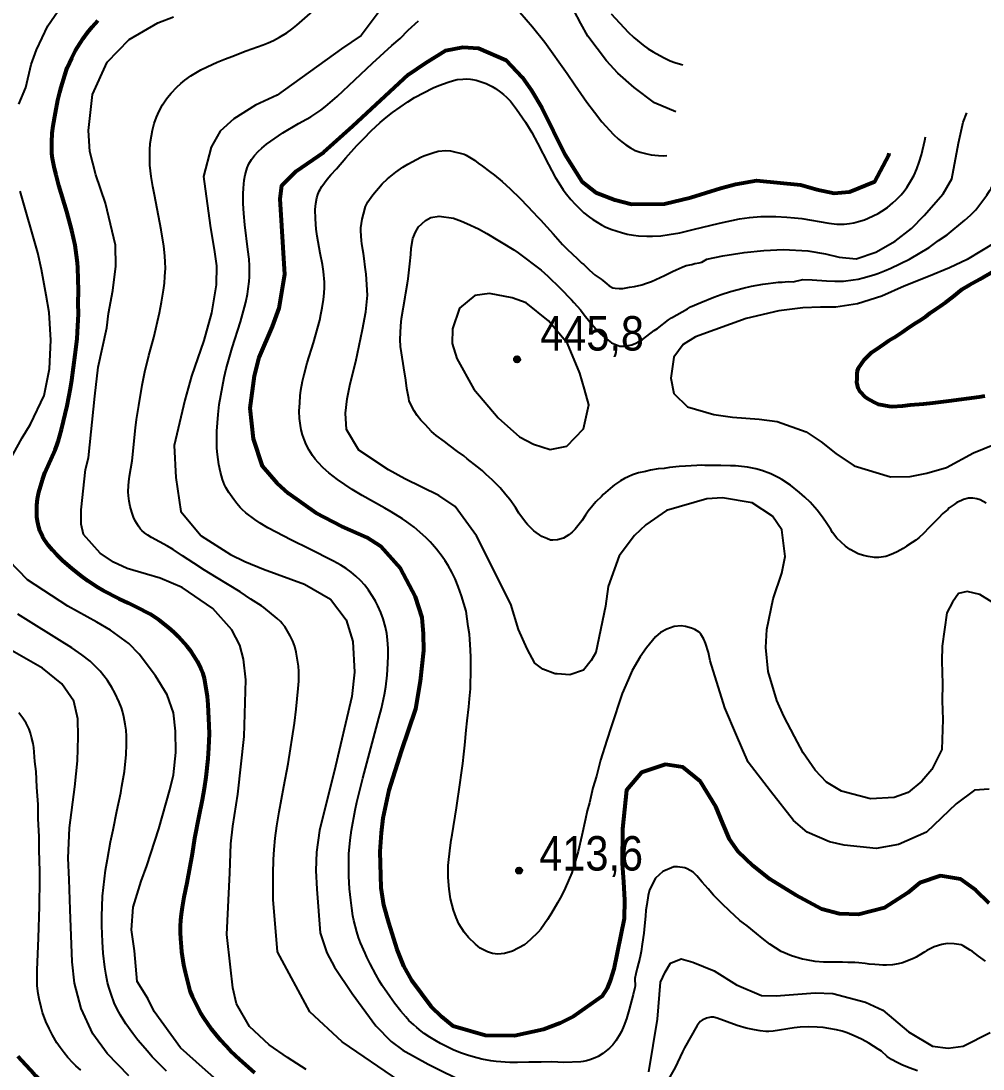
# Model space of a CAD drawing. Header units: metres. Extents: x 552626 to 559174, y 1843804 to 1852371.
# Drawn here: x 557821 to 558296, y 1849819 to 1850336 of the extents above; entities that cross this region are included whole.
import ezdxf

# ---------------------------------------------------------------- set-up
doc = ezdxf.new("R2010")
doc.units = ezdxf.units.M
doc.header["$LTSCALE"] = 6.8
for name, color, linetype, lineweight in [('1', 7, 'Continuous', 25), ('2', 7, 'Continuous', 53), ('5', 7, 'Continuous', 25)]:
    doc.layers.add(name, color=color, linetype=linetype, lineweight=lineweight)

msp = doc.modelspace()

# ---------------------------------------------------------------- hatches: boundary and pattern name
at = {"layer": '5'}
for points in [[(558067.2, 1850169.44, 1), (558064.2, 1850169.44, 1)], [(558068.19, 1849917.14, 1), (558065.19, 1849917.14, 1)]]:
    msp.add_hatch(color=256, dxfattribs=at).paths.add_polyline_path(points)

# ---------------------------------------------------------------- linework, layer by layer
at = {"layer": '1'}
for points in [[(557819.84, 1850295.32), (557823.25, 1850303.68), (557825.94, 1850314.92), (557828.46, 1850322.16), (557834.03, 1850334.11), (557842.42, 1850346.14)], [(557922.8, 1850058.41), (557917.41, 1850061.82), (557911.47, 1850065.39), (557906.16, 1850068.9), (557900.5, 1850072.51), (557895.93, 1850075.58), (557893.19, 1850077.17), (557885.19, 1850081.54), (557883.43, 1850082.6), (557881.76, 1850083.82), (557880.52, 1850084.95), (557879.87, 1850085.68), (557878.77, 1850087.15), (557877.25, 1850089.74), (557876.41, 1850091.53), (557875.49, 1850094.01), (557874.77, 1850096.74), (557874.23, 1850099.51), (557873.91, 1850102.15), (557873.8, 1850104.13), (557873.89, 1850107.12), (557874.07, 1850108.99), (557874.43, 1850111.86), (557875.65, 1850119.4), (557877.29, 1850135.57), (557877.86, 1850139.77), (557878.93, 1850146.66), (557880.65, 1850156.68), (557881.97, 1850163.2), (557883.95, 1850171.3), (557886.38, 1850180.28), (557889.27, 1850192.34), (557890.26, 1850197.6), (557891.23, 1850203.63), (557891.65, 1850207.08), (557891.92, 1850210.34), (557892.11, 1850214.39), (557892.07, 1850217.41), (557891.86, 1850220.58), (557891.34, 1850225.25), (557890.1, 1850233.29), (557886.71, 1850250.59), (557885.95, 1850254.8), (557885.17, 1850259.6), (557884.49, 1850265.26), (557884.37, 1850269.5), (557884.47, 1850272.83), (557884.67, 1850275.94), (557885.18, 1850279.8), (557885.71, 1850282.47), (557886.59, 1850285.84), (557887.67, 1850288.94), (557889.03, 1850291.96), (557890.76, 1850295.1), (557892.31, 1850297.5), (557893.21, 1850298.75), (557894.93, 1850300.82), (557897.78, 1850303.77), (557899.72, 1850305.54), (557901.7, 1850307.18), (557904.72, 1850309.37), (557907.2, 1850310.92), (557909.69, 1850312.31), (557912.73, 1850313.83), (557917.73, 1850316.08), (557921.75, 1850317.76), (557924.91, 1850318.98), (557932.05, 1850321.65), (557940.33, 1850324.61), (557942.93, 1850325.65), (557945.48, 1850326.84), (557948.46, 1850328.4), (557952.02, 1850330.53), (557954.61, 1850332.39), (557957.02, 1850334.33), (557967.56, 1850343.51)], [(557997.13, 1850340.5), (557988.75, 1850329.33), (557979.09, 1850322.63), (557947.28, 1850299.8), (557936.66, 1850294.85), (557925.85, 1850288.2), (557919.1, 1850282.03), (557914.73, 1850274.19), (557910.86, 1850259.73), (557914.28, 1850235.56), (557916.41, 1850222.56), (557917.34, 1850215.6), (557917.26, 1850206.2), (557914.86, 1850192.42), (557911.16, 1850178.75), (557904.96, 1850161.06), (557901.67, 1850149.37), (557896.53, 1850126.92), (557897.33, 1850111.06), (557899.76, 1850094.37), (557909.76, 1850082.27), (557924.19, 1850073.13), (557931.4, 1850069.71), (557940.58, 1850065.88), (557960.84, 1850058.56), (557973.65, 1850051.16), (557981.39, 1850040.86), (557984.68, 1850030.18), (557985.52, 1850014.97), (557984.18, 1850003.11), (557975.35, 1849965.84), (557971.12, 1849948.89), (557968.26, 1849936.86), (557966.78, 1849926.27), (557966.42, 1849917.1)], [(558067.01, 1850340.73), (558073.3, 1850333.61), (558079.36, 1850326.05), (558090.37, 1850310.54), (558094.22, 1850304.85), (558097.23, 1850300.69), (558100.1, 1850296.35), (558103.97, 1850291.44)], [(558144.05, 1850291.55), (558133.53, 1850296.11), (558123.54, 1850303.58), (558115.52, 1850310.63), (558109.8, 1850316.79), (558100.56, 1850328.98), (558097.15, 1850335.14), (558093.68, 1850341.82)], [(558112.21, 1850339.98), (558120.55, 1850330.89), (558123.34, 1850328.34), (558125.18, 1850326.8), (558127.99, 1850324.49), (558130.35, 1850322.73), (558132.87, 1850321.18), (558138.06, 1850318.34), (558141.32, 1850316.81), (558143.54, 1850315.99), (558146.35, 1850315.12), (558147.6, 1850314.79)], [(557961.61, 1849818.94), (557952.31, 1849824.95), (557943.37, 1849831.12), (557933.71, 1849840.17), (557927.15, 1849851.38), (557925.35, 1849859.27), (557924.18, 1849869.42), (557922.46, 1849885.56), (557923.98, 1849915.96), (557924.38, 1849930.4), (557925.45, 1849939.01), (557927.87, 1849954.85), (557931.04, 1849983.25), (557931.81, 1850011.25), (557930.64, 1850021.4), (557928.81, 1850028.39), (557924.86, 1850035.91), (557915.54, 1850046.54), (557900.46, 1850056.9), (557889.52, 1850061.43), (557882.75, 1850063.35), (557873.28, 1850066.25), (557866.5, 1850069.33), (557859.94, 1850073.85), (557851.74, 1850083.04), (557850.47, 1850088.14), (557850.47, 1850095.17), (557852.65, 1850115.01), (557854.12, 1850120.9), (557857.22, 1850151.21), (557858.92, 1850165.55), (557863.25, 1850184.95), (557864.1, 1850192.12), (557866.14, 1850203.42), (557867.59, 1850215.41), (557867.56, 1850225.83), (557862.6, 1850246.6), (557857.78, 1850260.58), (557854.8, 1850271.94), (557854.11, 1850282.41), (557856.19, 1850300.14), (557863.36, 1850316.13), (557874.29, 1850327.29), (557888.4, 1850335.47), (557896.15, 1850338.55)], [(557999.67, 1850041.32), (557998.48, 1850044.51), (557996.98, 1850047.82), (557995.8, 1850050.06), (557994.51, 1850052.28), (557992.4, 1850055.48), (557990.5, 1850057.94), (557988.37, 1850060.31), (557986.1, 1850062.5), (557983.77, 1850064.42), (557981.31, 1850066.18), (557978.64, 1850067.88), (557975.08, 1850069.89), (557963.06, 1850075.95), (557954.32, 1850080.21), (557942.67, 1850086.31), (557938.93, 1850088.57), (557936.31, 1850090.34), (557931.81, 1850093.77), (557929.97, 1850095.4), (557929.02, 1850096.37), (557927.42, 1850098.25), (557925.88, 1850100.28), (557923.45, 1850103.74), (557922, 1850106.16), (557921.31, 1850107.57), (557920.29, 1850110.21), (557919.26, 1850113.79), (557918.44, 1850117.6), (557917.76, 1850122.46), (557917.52, 1850125.67), (557917.43, 1850129.83), (557917.58, 1850134.02), (557918.13, 1850142.24), (557918.64, 1850147.09), (557921.05, 1850160.48), (557922.12, 1850164.83), (557925.07, 1850175.11), (557929.24, 1850188.02), (557931.24, 1850195.17), (557931.84, 1850197.71), (557932.62, 1850201.64), (557933, 1850204.16), (557933.41, 1850207.91), (557933.56, 1850210.16), (557933.64, 1850213.54), (557933.61, 1850215.66), (557933.43, 1850218.82), (557932.89, 1850223.7), (557931.34, 1850235.87), (557930.83, 1850241.48), (557930.54, 1850246.32), (557930.46, 1850251.1), (557930.59, 1850253.87), (557931.05, 1850257.92), (557931.52, 1850260.47), (557932.13, 1850262.84), (557932.53, 1850264.01), (557933.36, 1850265.9), (557934.63, 1850268.06), (557936.16, 1850270.1), (557937.87, 1850272.01), (557939.66, 1850273.74), (557942.04, 1850275.7), (557950.15, 1850281.3), (557957.89, 1850285.92), (557961.69, 1850287.9), (557963.83, 1850289.17), (557968.83, 1850292.35), (557971.16, 1850294.16), (557976.94, 1850299.18), (557994.33, 1850315.62), (558003.93, 1850324.36), (558007.95, 1850327.83), (558011.88, 1850331.85), (558017.01, 1850336.52)], [(558269.1, 1850224.57), (558273.81, 1850228.02), (558277.99, 1850230.95), (558286.78, 1850238.09), (558289.56, 1850240.58), (558292.17, 1850243.3), (558293.71, 1850245.2), (558297.53, 1850250.41), (558298.96, 1850252.58), (558299.68, 1850253.82), (558305.05, 1850264.49), (558309.18, 1850274.48), (558313.51, 1850284.27), (558317.7, 1850291.52), (558318.83, 1850293.32), (558319.56, 1850294.34), (558323.07, 1850298.67), (558326.45, 1850303.34), (558327.38, 1850304.49), (558331.55, 1850309.22), (558335.8, 1850314.77), (558339.98, 1850319.63), (558343.24, 1850323.76)], [(558041.13, 1849991.07), (558041.98, 1849997.91), (558042.25, 1850001.96), (558042.69, 1850006.84), (558042.8, 1850009.86), (558042.86, 1850014.06), (558042.85, 1850017.34), (558042.91, 1850022.36), (558042.76, 1850026.08), (558042.44, 1850031.24), (558042.15, 1850033.76), (558041.61, 1850037.62), (558040.61, 1850045.1), (558038.3, 1850052.74), (558036.67, 1850057.29), (558035.12, 1850061.12), (558033.58, 1850064.33), (558031.68, 1850067.7), (558030.26, 1850069.92), (558028.69, 1850072.18), (558025.95, 1850075.79), (558023.99, 1850078.1), (558022.83, 1850079.34), (558020.61, 1850081.48), (558014.85, 1850086.56), (558011.37, 1850089.28), (558009.08, 1850090.79), (558003.6, 1850094.18), (558000.43, 1850096.07), (557989.2, 1850102.28), (557984.33, 1850105.21), (557980.62, 1850107.62), (557977.06, 1850110.1), (557974.86, 1850111.74), (557972.8, 1850113.4), (557969.97, 1850115.95), (557967.51, 1850118.52), (557966.07, 1850120.2), (557964.76, 1850121.91), (557963.01, 1850124.6), (557961.55, 1850127.48), (557960.72, 1850129.5), (557959.83, 1850132.12), (557959.16, 1850134.66), (557958.77, 1850136.73), (557958.38, 1850140.3), (557958.23, 1850143.88), (557958.4, 1850148), (557958.7, 1850151.43), (557959.04, 1850154.24), (557959.86, 1850158.74), (557960.65, 1850162.02), (557962.18, 1850167.74), (557965.2, 1850177.6), (557968.29, 1850188.74), (557968.91, 1850191.53), (557969.52, 1850194.85), (557970.12, 1850198.93), (557970.5, 1850202.17), (557970.67, 1850204.85), (557970.63, 1850207.46), (557970.18, 1850212.83), (557969.69, 1850216.23), (557968.48, 1850221.89), (557967.04, 1850230.19), (557966.55, 1850233.76), (557966.18, 1850238.76), (557966.07, 1850243.38), (557966.34, 1850246.31), (557966.9, 1850249.08), (557967.4, 1850250.79), (557968.03, 1850252.42), (557968.45, 1850253.28), (557969.34, 1850254.74), (557972.02, 1850258.33), (557973.81, 1850260.45), (557976.56, 1850263.44), (557981.2, 1850268.83), (557986.69, 1850274.95), (557990.04, 1850278.48), (557993.72, 1850282.15), (557998.17, 1850286.34), (558001.09, 1850288.87), (558004.2, 1850291.33), (558011.76, 1850296.58), (558015.07, 1850298.63), (558024.27, 1850303.42), (558027.16, 1850304.62), (558031.7, 1850306.29), (558034.38, 1850307.14), (558036.12, 1850307.49), (558038.89, 1850307.8), (558040.76, 1850307.85), (558042.65, 1850307.75), (558043.7, 1850307.61), (558045.59, 1850307.2), (558048.56, 1850306.27), (558050.5, 1850305.5), (558053.37, 1850304.09), (558055.08, 1850303.04), (558057.54, 1850301.28)], [(558057.54, 1850301.28), (558059.02, 1850300.11), (558060.41, 1850298.88), (558062.39, 1850296.83), (558065.46, 1850292.94), (558069.85, 1850286.56), (558072.94, 1850281.35), (558075.84, 1850276.16), (558081.16, 1850265.6), (558084.53, 1850259.42), (558086.26, 1850256.6), (558088.54, 1850253.16), (558090.11, 1850250.97), (558092.19, 1850248.34), (558094.32, 1850246.01), (558096.97, 1850243.4), (558098.71, 1850241.78), (558101.41, 1850239.57), (558103.1, 1850238.45), (558107.44, 1850235.86), (558109.19, 1850234.9), (558112.04, 1850233.7), (558115.1, 1850232.67), (558117.23, 1850232.02), (558120.12, 1850231.29), (558123.18, 1850230.76), (558125.69, 1850230.47), (558129.81, 1850230.24), (558132.53, 1850230.24), (558136.68, 1850230.48), (558140.81, 1850230.99), (558146.09, 1850231.95), (558152.66, 1850233.45), (558165.65, 1850236.63), (558175.55, 1850238.73), (558180.43, 1850239.45), (558186.01, 1850239.89), (558189.64, 1850239.99), (558193.5, 1850239.95), (558198.8, 1850239.64), (558202.63, 1850239.32), (558206.22, 1850238.91), (558219.67, 1850236.7), (558223.61, 1850236.21), (558225.63, 1850236.16), (558227.24, 1850236.22), (558229.77, 1850236.44), (558231.95, 1850236.8), (558234.27, 1850237.4), (558237.19, 1850238.37), (558239.07, 1850239.12), (558241.48, 1850240.22), (558243.9, 1850241.47), (558245.77, 1850242.56), (558248.57, 1850244.46), (558251.22, 1850246.62), (558252.85, 1850248.14), (558255.28, 1850250.66), (558256.75, 1850252.39), (558258.15, 1850254.25), (558260.15, 1850257.48), (558261.64, 1850260.4), (558263, 1850263.51), (558264.22, 1850266.82), (558265.28, 1850270.34), (558267.04, 1850277.51), (558267.39, 1850279.25)], [(557986.09, 1850168.34), (557989.41, 1850184.15), (557990.99, 1850192.82), (557991.84, 1850201.15), (557991.29, 1850211.5), (557990.66, 1850214.97), (557990.22, 1850219.23), (557989.86, 1850221.65), (557989.65, 1850223.45), (557989.1, 1850226.66), (557988.95, 1850227.92), (557988.65, 1850232.9), (557988.67, 1850234.36), (557989.27, 1850238.63), (557989.9, 1850241.07), (557990.93, 1850244.83), (557992.12, 1850247.16), (557994.45, 1850250.71), (557999.13, 1850255.98), (558001.76, 1850258.47), (558005.85, 1850261.77), (558009.3, 1850264.26), (558011.86, 1850265.83), (558018.2, 1850269.3), (558019.68, 1850269.92), (558024.16, 1850271.44), (558026.81, 1850272.11), (558030.51, 1850272.44), (558032.89, 1850272.35), (558039.56, 1850270.65), (558040.52, 1850270.22), (558044.63, 1850267.77), (558046.44, 1850266.34), (558048.62, 1850264.77), (558052.11, 1850262.16), (558054.6, 1850260.35), (558058.43, 1850257.14), (558062.31, 1850253.58), (558067.22, 1850248.85), (558070.86, 1850244.99), (558073.45, 1850242.28), (558075.94, 1850239.64), (558077.28, 1850238.25), (558083.45, 1850231.39), (558088.15, 1850226.19), (558090.22, 1850224.05), (558093.29, 1850221.13), (558095.13, 1850219.33), (558097.68, 1850216.98), (558098.59, 1850216.26), (558101.46, 1850213.49), (558104.21, 1850210.98), (558107.17, 1850208.96), (558107.98, 1850208.32), (558109.98, 1850206.73), (558111.19, 1850205.77), (558113.03, 1850204.8), (558114.15, 1850204.56), (558116.17, 1850204.43), (558117.99, 1850204.45), (558121.21, 1850205.01), (558123.63, 1850205.38), (558127.27, 1850206.25), (558129.64, 1850206.98), (558132, 1850207.89), (558134.26, 1850208.87), (558138.41, 1850210.81), (558139.53, 1850211.39), (558142.38, 1850212.72), (558144.28, 1850213.67), (558147.24, 1850214.92), (558149.15, 1850215.69), (558151.91, 1850216.28), (558153.41, 1850216.73), (558155.65, 1850217.07), (558156.89, 1850217.4), (558159.42, 1850218.84), (558167.33, 1850220.53), (558177.82, 1850222.12), (558187.47, 1850223.23), (558197.2, 1850223.58), (558209.22, 1850223.03), (558217.89, 1850221.45), (558224.76, 1850219.93), (558233.08, 1850219.08), (558242.86, 1850222.39), (558252.41, 1850227.73), (558260.43, 1850234.06), (558266.64, 1850240.43), (558276.08, 1850251.16), (558280.26, 1850258.45), (558283.63, 1850276.07), (558285.91, 1850286.49), (558287.64, 1850291.13)], [(558103.97, 1850291.44), (558107.5, 1850286.73), (558113.33, 1850280.44), (558115.75, 1850278.06), (558117.36, 1850276.75), (558119.47, 1850275.23), (558121.68, 1850273.81), (558123.99, 1850272.59), (558126.44, 1850271.68), (558129.06, 1850270.98), (558131.88, 1850270.41), (558135.59, 1850269.98), (558138.14, 1850269.93), (558139.61, 1850269.98)], [(557813.42, 1850116.09), (557821.38, 1850130.76), (557825.5, 1850137.41), (557832.36, 1850151.57), (557834.96, 1850164.73), (557835.65, 1850178.95), (557834.72, 1850192.6), (557833.22, 1850201.18), (557831, 1850213.78), (557829.17, 1850221.93), (557820.39, 1850252.43)], [(558066.57, 1850093.53), (558064.87, 1850096.35), (558062.06, 1850100.22), (558060.15, 1850102.56), (558057.29, 1850105.97), (558055.42, 1850107.95), (558053.37, 1850109.91), (558050.5, 1850112.68), (558048.45, 1850114.63), (558046.14, 1850116.47), (558041.14, 1850120.27), (558039.41, 1850121.81), (558036.24, 1850124), (558032.24, 1850127.01), (558029.83, 1850128.92), (558025.75, 1850131.83), (558023.42, 1850133.85), (558020.29, 1850137.32), (558018.22, 1850139.45), (558016.41, 1850141.71), (558014.85, 1850144.09), (558012.49, 1850148.75), (558012.25, 1850150.09), (558011.31, 1850155.09), (558010.75, 1850159.13), (558009.77, 1850165.32), (558008.66, 1850172.58), (558008.11, 1850175.8), (558008, 1850179.17), (558008.31, 1850185.96), (558008.72, 1850189.56), (558010.42, 1850200.16), (558010.74, 1850202.21), (558011.64, 1850207.06), (558011.95, 1850209.1), (558012.83, 1850216.59), (558013.21, 1850221.2), (558013.5, 1850224.25), (558014.22, 1850229.08), (558015.51, 1850232.14), (558017.13, 1850234.79), (558020.5, 1850238.01), (558023.08, 1850239.4), (558027.28, 1850240.16), (558034.25, 1850239.04), (558038.24, 1850237.67), (558040.93, 1850236.52), (558046.63, 1850233.8), (558050.8, 1850231.63), (558064.15, 1850223.49), (558066.24, 1850222), (558077.62, 1850213.45), (558080.88, 1850210.54), (558087.05, 1850204.49), (558092.64, 1850198.74), (558093.78, 1850197.51), (558096.94, 1850193.85), (558098.77, 1850191.42), (558101.55, 1850187.9), (558105.63, 1850183.35), (558106.87, 1850182.03), (558109.81, 1850179.54), (558112.4, 1850177.65), (558116.51, 1850176.02), (558119.07, 1850175.95), (558122.37, 1850176.6), (558124.37, 1850177.47), (558127.63, 1850179.31), (558129.83, 1850180.84), (558133.42, 1850183.71), (558134.96, 1850184.62), (558140.39, 1850188.99), (558142.01, 1850189.99), (558149.8, 1850194.45), (558151.34, 1850195.35), (558156.38, 1850197.57), (558162.84, 1850200.14), (558166.52, 1850201.48), (558171, 1850203), (558177.3, 1850204.54), (558181.49, 1850205.48), (558187.03, 1850206.48), (558194.75, 1850207.55), (558196.58, 1850207.57), (558199.46, 1850207.91), (558201.94, 1850207.73), (558206.81, 1850208.81), (558211.41, 1850208.71), (558218.37, 1850208.19), (558222.49, 1850207.99), (558224.62, 1850207.97), (558226.89, 1850208.1), (558231.59, 1850208.6), (558234.03, 1850208.99), (558236.62, 1850209.59), (558241.8, 1850211.1), (558243.81, 1850211.79), (558247.05, 1850213.05), (558250.28, 1850214.46), (558259.4, 1850218.93), (558269.1, 1850224.57)], [(558302.01, 1850227.34), (558287.82, 1850218.77), (558279.17, 1850214.56), (558268.86, 1850210.29), (558256.8, 1850205.56), (558245.79, 1850200.69), (558233.75, 1850196.87), (558223.01, 1850195.25), (558215.56, 1850195.16), (558206.84, 1850194.93), (558194.94, 1850193.31), (558178.78, 1850189.53), (558163.34, 1850184.02), (558153.84, 1850180.49), (558147.71, 1850176.82), (558143.16, 1850170.52), (558141.65, 1850160.18), (558143.03, 1850152.63), (558149.82, 1850146.08), (558162.88, 1850142.17), (558172.02, 1850140.91), (558185.26, 1850139.86), (558194.12, 1850138.82), (558208.48, 1850133.65), (558215.86, 1850128.71), (558223.08, 1850122.98), (558232.13, 1850116.95), (558250.12, 1850111.43), (558259.75, 1850111.63), (558267.92, 1850113.22), (558277.62, 1850116.13), (558290.94, 1850123.32), (558301.5, 1850127.62)], [(558300.3, 1850049.58), (558294.09, 1850053.41), (558287.87, 1850054.84), (558283.56, 1850053.88), (558280.69, 1850049.58), (558277.82, 1850044.31), (558275.5, 1850027.84), (558275.44, 1850020.51), (558275.71, 1850009.22), (558275.62, 1850000.98), (558275.91, 1849991.76), (558275.43, 1849976.91), (558270.39, 1849967.07), (558265.53, 1849961.24), (558258.83, 1849955.72), (558251.93, 1849953.12), (558240.16, 1849952.54), (558225.84, 1849956.3), (558218.38, 1849960.84), (558212.83, 1849966.63), (558206.95, 1849975.22), (558202.69, 1849983.22), (558197.41, 1849993.41), (558193.96, 1850000.99), (558189.73, 1850015.42), (558188.5, 1850027.24), (558189.04, 1850036.04), (558192.06, 1850051.18), (558196.38, 1850063.89), (558198.02, 1850072.06), (558196.36, 1850085.37), (558191.74, 1850092.04), (558181.72, 1850098.6), (558167.04, 1850101.03), (558159.37, 1850100.67), (558139.47, 1850094.78), (558129.22, 1850087.69), (558123.65, 1850082.42), (558116.04, 1850072.54), (558110.6, 1850057.26), (558109.39, 1850047.6), (558104.66, 1850024.68), (558102.26, 1850020.85), (558098.44, 1850016.07), (558091.74, 1850013.67), (558085.52, 1850014.15), (558084.56, 1850014.15), (558078.35, 1850016.54), (558074.52, 1850019.42), (558070.69, 1850026.6), (558066.39, 1850036.17), (558062.56, 1850048.61), (558045.74, 1850082.33), (558035.08, 1850096.81), (558027.11, 1850102.32), (558010.23, 1850110.41), (558002.26, 1850114.9), (557987.63, 1850124.66), (557981.58, 1850134.77), (557981.05, 1850142.81), (557981.89, 1850149.98), (557983.36, 1850157.35), (557986.09, 1850168.34)], [(558297.27, 1850098.48), (558294.34, 1850100.15), (558292.73, 1850100.61), (558290.69, 1850100.92), (558288.51, 1850100.85), (558286.03, 1850100.2), (558285.07, 1850099.82), (558282.73, 1850098.73), (558281.47, 1850097.76), (558279.01, 1850096.11), (558278.27, 1850095.39), (558275.86, 1850093.38), (558273.58, 1850090.93), (558271.95, 1850089.28), (558270.05, 1850087.51), (558269.17, 1850086.4), (558266.4, 1850083.53), (558264.17, 1850081.54), (558262.49, 1850080.25), (558260.71, 1850079.04), (558257.91, 1850077.17), (558256.21, 1850076.06), (558253.4, 1850074.37), (558251.48, 1850073.6), (558249.48, 1850072.73), (558247.72, 1850072.17), (558244.32, 1850071.59), (558242.21, 1850071.63), (558238.97, 1850072.08), (558236.72, 1850072.55), (558234.06, 1850073.52), (558230.08, 1850075.53), (558227.79, 1850077.18), (558223.59, 1850081.17), (558221.44, 1850084.03), (558220.55, 1850085.39), (558217.9, 1850089.46), (558216.02, 1850092.26), (558213.89, 1850094.93), (558210.33, 1850098.91), (558207.68, 1850101.34), (558205.13, 1850103.69), (558200.61, 1850107.28), (558196.35, 1850110.17), (558194.99, 1850110.92), (558190.92, 1850113.01), (558186.54, 1850114.52), (558183.62, 1850115.37), (558179.41, 1850116.25), (558175.06, 1850116.76), (558173.5, 1850116.85), (558171.04, 1850116.84), (558166.27, 1850117.03), (558158.42, 1850117.04), (558156.58, 1850117.19), (558154.49, 1850117.04), (558148.87, 1850116.76), (558145.7, 1850116.49), (558140.92, 1850116.03), (558138.32, 1850115.64), (558135.34, 1850115.39), (558131.49, 1850114.68), (558129.09, 1850114.13), (558125.71, 1850113.37), (558122.63, 1850112.38), (558120.63, 1850111.51), (558118.73, 1850110.57), (558116.75, 1850109.52), (558113.8, 1850107.44), (558112.88, 1850106.7), (558108.23, 1850102.7), (558107.33, 1850101.77), (558104.61, 1850099.18), (558103.1, 1850097.27), (558100.87, 1850094.46), (558099.53, 1850092.57), (558097.66, 1850089.8), (558096.3, 1850088.09), (558094.39, 1850085.68), (558092.83, 1850084.14), (558091.34, 1850082.87), (558088.7, 1850081.2), (558085.7, 1850080.31), (558083.44, 1850080.14), (558082.24, 1850080.27), (558080.33, 1850080.97), (558077.92, 1850082.06), (558074.05, 1850084.81), (558070.85, 1850088), (558069.81, 1850089.16), (558066.57, 1850093.53)], [(557918.89, 1849812.49), (557910.45, 1849819.88), (557899.55, 1849829.69), (557886.56, 1849847.62), (557883.38, 1849854.06), (557878.19, 1849862.34), (557876.83, 1849877.49), (557875.38, 1849887.87), (557876.16, 1849899.02), (557880.2, 1849911.96), (557882.94, 1849919.47), (557888.94, 1849937.78), (557894.31, 1849957.04), (557896.04, 1849964.44), (557897.35, 1849975.39), (557897.17, 1849985.92), (557896.12, 1849995.06), (557892.93, 1850003.82), (557887.22, 1850013.2), (557879.17, 1850023.97), (557874.07, 1850029.18), (557864.96, 1850035.72), (557858.2, 1850039.7), (557843.92, 1850047.57), (557824.04, 1850060.59), (557814.83, 1850070.21)], [(558007.88, 1849813.17), (557979.41, 1849832.55), (557963.46, 1849847.37), (557947.51, 1849877), (557945.33, 1849902.89), (557945.31, 1849915.45), (557945.54, 1849922.54), (557945.82, 1849927.49), (557946.38, 1849933.14), (557947.18, 1849939.13), (557948.3, 1849946.17), (557950.53, 1849958.67), (557952.68, 1849969.82), (557955.92, 1849989.9), (557956.75, 1849996.78), (557957.68, 1850006.99), (557957.93, 1850010.55), (557957.93, 1850015.34), (557957.74, 1850018.07), (557957.23, 1850021.99), (557956.65, 1850024.95), (557955.95, 1850027.71), (557955.02, 1850030.35), (557953.76, 1850032.92), (557951.03, 1850037.53), (557949.82, 1850039.14), (557949, 1850040.02), (557947.24, 1850041.57), (557940.74, 1850047.02), (557939.59, 1850047.85), (557934.28, 1850051.13), (557929.06, 1850054.71), (557922.8, 1850058.41)], [(557892.61, 1849818.11), (557888.03, 1849822.66), (557885.63, 1849825.18), (557883.21, 1849827.93), (557878.59, 1849833.42), (557876, 1849836.68), (557872.61, 1849841.52), (557869.92, 1849845.74), (557868.31, 1849848.76), (557866.87, 1849851.92), (557865.29, 1849856.08), (557864.22, 1849859.58), (557863.6, 1849861.92), (557862.81, 1849865.56), (557862.17, 1849869.42), (557861.41, 1849876.4), (557861.02, 1849881.96), (557860.68, 1849889.85), (557860.71, 1849894.42), (557861.06, 1849904.57), (557862.53, 1849917.28), (557863.58, 1849922.7), (557865, 1849931.32), (557866.31, 1849937.24), (557868.14, 1849946.47), (557870.06, 1849955.46), (557870.69, 1849958.82), (557871.87, 1849965.97), (557872.46, 1849971.08), (557872.7, 1849974.3), (557872.89, 1849979.45), (557872.87, 1849983.45), (557872.69, 1849986.46), (557872.34, 1849989.37), (557871.67, 1849992.99), (557870.97, 1849995.74), (557870.41, 1849997.51), (557869.3, 1850000.31), (557867.18, 1850004.79), (557865.72, 1850007.44), (557863.5, 1850010.87), (557861.72, 1850013.28), (557859.84, 1850015.54), (557857.19, 1850018.37), (557854.96, 1850020.41), (557850.88, 1850023.63), (557845.99, 1850027.04), (557839.9, 1850030.9), (557823.15, 1850041.22), (557819.27, 1850043.75)], [(558152.63, 1849916.27), (558149.6, 1849918.02), (558148.46, 1849918.44), (558144.84, 1849919.02), (558143.02, 1849919), (558137.73, 1849916.66), (558135.81, 1849915.07), (558134.1, 1849913.32), (558131.02, 1849907.59), (558130.43, 1849904.79), (558129.75, 1849900.43), (558129.34, 1849897.64), (558129.13, 1849894.7), (558128.68, 1849889.82), (558128.28, 1849886.22), (558127.54, 1849880.76), (558126.95, 1849877.13), (558126.32, 1849873.87), (558125.06, 1849868.99), (558124.29, 1849866.16), (558123.92, 1849863.84), (558123.99, 1849860.02), (558123.78, 1849859.35), (558122.99, 1849856.01), (558121.05, 1849848.5), (558119.68, 1849844), (558118.46, 1849840.55), (558117.19, 1849837.71), (558116.15, 1849835.78), (558114.42, 1849833.02), (558112.92, 1849831.06), (558111.36, 1849829.47), (558109.74, 1849828.1), (558108.05, 1849826.82), (558105.82, 1849825.43), (558104.24, 1849824.67), (558101.68, 1849823.69), (558100, 1849823.18), (558098.26, 1849822.82), (558097.25, 1849822.69), (558088.73, 1849822.42), (558082.95, 1849822.77), (558077.56, 1849822.49), (558071.55, 1849822.62), (558065.94, 1849822.37), (558062.06, 1849822.44), (558055.41, 1849822.87), (558052.69, 1849823.15), (558048.37, 1849823.99), (558044.04, 1849825.16), (558041.28, 1849826), (558037.77, 1849827.23), (558034.22, 1849828.71), (558031.56, 1849829.95), (558027.96, 1849831.8), (558025.87, 1849832.97), (558022.71, 1849834.84), (558019.89, 1849836.68), (558018.39, 1849837.81), (558016.19, 1849839.63), (558014.7, 1849840.92), (558012.33, 1849843.2), (558010.79, 1849844.87), (558008.38, 1849847.7), (558005.25, 1849851.67), (558002.83, 1849855), (557999.13, 1849860.49), (557997.83, 1849862.59), (557995.95, 1849865.89), (557993.14, 1849871.17), (557991.57, 1849874.32), (557990.65, 1849876.4), (557988.43, 1849881.54), (557987.42, 1849884.11), (557986.57, 1849886.93), (557985.17, 1849892.56), (557984.7, 1849894.76), (557984.09, 1849898.57), (557983.58, 1849902.52), (557983.02, 1849908.1), (557982.68, 1849914.35), (557982.61, 1849917.42), (557982.61, 1849921.01), (557982.74, 1849925.34), (557983.32, 1849932.14), (557983.96, 1849937.12), (557985.78, 1849946.96), (557986.67, 1849950.92), (557989.56, 1849962.73), (557997.51, 1849992.35), (557998.73, 1849997.17), (558000.26, 1850004.08), (558000.91, 1850007.89), (558001.54, 1850013.5), (558001.97, 1850019.31), (558002.07, 1850023.13), (558002.04, 1850026.75), (558001.8, 1850031.05), (558001.43, 1850034.2), (558000.84, 1850037.29), (557999.67, 1850041.32)], [(558298.72, 1849957.37), (558291.47, 1849956.76), (558282.4, 1849950.09), (558267.88, 1849936.14), (558253.97, 1849930.07), (558242.9, 1849928), (558227.12, 1849929.75), (558219.94, 1849931.35), (558208.94, 1849936.13), (558202.24, 1849941.88), (558190.76, 1849956.24), (558179.76, 1849970.59), (558174.02, 1849984), (558168.28, 1849997.4), (558161.07, 1850020.61), (558160.13, 1850024.79), (558158.7, 1850029.37), (558157.83, 1850031.36), (558156.46, 1850033.76), (558155.52, 1850034.83), (558153.45, 1850036.15), (558151.83, 1850036.78), (558148.91, 1850037.63), (558146.78, 1850037.84), (558143.27, 1850037.53), (558139.67, 1850036.3), (558136.5, 1850034.56), (558134.08, 1850032.56), (558129.52, 1850027.02), (558126.48, 1850022.57), (558122.6, 1850015.83), (558120.58, 1850011.22), (558117.6, 1850004.59), (558112.12, 1849988.01), (558109.95, 1849981.56), (558106.9, 1849971.55), (558104.89, 1849963.66), (558103.17, 1849957.99), (558101.38, 1849950.59), (558100.37, 1849946.64), (558099.47, 1849942.62), (558097.68, 1849934.39), (558095.85, 1849926.52), (558092.77, 1849916.05), (558089.53, 1849908.48), (558087.69, 1849904.71), (558085.72, 1849901.21), (558082.76, 1849896.03), (558080.65, 1849892.97), (558077.37, 1849888.21), (558076.07, 1849886.79), (558072.14, 1849882.87), (558069.31, 1849880.54), (558063.38, 1849877.4), (558059.51, 1849876.23), (558056.17, 1849875.93), (558053.59, 1849876.18), (558051.12, 1849877), (558047.54, 1849878.86), (558045.13, 1849880.77), (558041.74, 1849884.12), (558039.61, 1849886.79), (558036.95, 1849890.87), (558035.6, 1849893.9), (558034.27, 1849897.58), (558032.89, 1849903.25), (558032.17, 1849907.91), (558031.69, 1849913.69), (558031.65, 1849919.61), (558032.73, 1849928.39), (558033.22, 1849932.1), (558033.73, 1849934.8), (558035.84, 1849948.17), (558036.37, 1849951.51), (558037.19, 1849957.07), (558038.61, 1849967.72), (558038.9, 1849969.94), (558039.47, 1849974.56), (558039.95, 1849979.09), (558040.66, 1849986.37), (558041.13, 1849991.07)], [(557874.01, 1849815.82), (557863.36, 1849826.82), (557856.33, 1849836.55), (557850.52, 1849849.01), (557847.29, 1849861.49), (557846.07, 1849872.16), (557845.04, 1849897.89), (557844.62, 1849912.75), (557844.18, 1849923.25), (557844.78, 1849938.24), (557847.47, 1849958.48), (557848.69, 1849971.35), (557849.01, 1849983.09), (557848.89, 1849991.95), (557846.86, 1850000.72), (557840.99, 1850009.3), (557831.48, 1850017.08), (557815.39, 1850026.16)], [(557829.29, 1849949.81), (557828.65, 1849958.26), (557828.29, 1849966.08), (557827.74, 1849971.01), (557827.12, 1849977.88), (557826.78, 1849979.9), (557826.08, 1849982.97), (557825.5, 1849984.97), (557824.8, 1849986.94), (557823.35, 1849989.9), (557821.79, 1849992.34), (557819.83, 1849994.91)], [(557850.31, 1849818.65), (557847.88, 1849820.84), (557846.35, 1849822.32), (557844.01, 1849824.8), (557842.09, 1849827.12), (557840.12, 1849829.81), (557838.6, 1849832.11), (557836.4, 1849835.85), (557834.71, 1849839.13), (557833.13, 1849842.66), (557831.51, 1849847.02), (557830.73, 1849849.73), (557829.81, 1849853.84), (557829.33, 1849856.43), (557828.87, 1849860.26), (557828.8, 1849862.54), (557828.89, 1849868.03), (557829.56, 1849883.87), (557830.03, 1849899.33), (557830.15, 1849912.87), (557830.14, 1849916.88), (557829.85, 1849927.19), (557829.78, 1849933.88), (557829.36, 1849942.61), (557829.29, 1849949.81)], [(557966.42, 1849917.1), (557966.82, 1849908.01), (557968.53, 1849886.35), (557971.84, 1849876.57), (557975.62, 1849869.42), (557984.3, 1849856.53), (557996.05, 1849840.52), (558003.49, 1849832.75), (558009.38, 1849828.54), (558021.88, 1849821.62), (558041.38, 1849811.9)], [(558296.87, 1849872.4), (558293.48, 1849874.92), (558290.49, 1849877.13), (558289.41, 1849877.83), (558285.88, 1849879.98), (558284.92, 1849880.41), (558281.47, 1849881.02), (558278.09, 1849881.09), (558275.41, 1849880.6), (558271.62, 1849879.52), (558268, 1849877.65), (558266.99, 1849876.99), (558264.09, 1849875.2), (558262.64, 1849874.39), (558261.34, 1849873.79), (558255.94, 1849871.53), (558253.81, 1849871.1), (558250.95, 1849870.59), (558248.05, 1849870.44), (558246.23, 1849870.41), (558244.39, 1849870.56), (558242.37, 1849870.7), (558239.51, 1849871.01), (558237.46, 1849871.32), (558234.42, 1849871.61), (558232.48, 1849871.84), (558229.02, 1849871.81), (558226.28, 1849871.86), (558221.9, 1849871.9), (558216.98, 1849871.88), (558212.92, 1849872.33), (558208.63, 1849873.11), (558206.59, 1849873.42), (558201.13, 1849874.98), (558196.14, 1849877.15), (558193.29, 1849878.92), (558190.42, 1849880.87), (558186.63, 1849883.71), (558183.9, 1849886.04), (558179.27, 1849889.89), (558175.68, 1849892.57), (558170.5, 1849897.18), (558166.91, 1849900.68), (558162.67, 1849905.03), (558160.04, 1849908.1), (558157.01, 1849911.49), (558154.48, 1849914.48), (558152.63, 1849916.27)], [(558130.73, 1849817.79), (558134.95, 1849843.74), (558136.49, 1849862.01), (558138.74, 1849866.96), (558141.43, 1849871.46), (558146.65, 1849873.49), (558152.51, 1849871.86), (558162.94, 1849867.62), (558174.02, 1849860.77), (558186.41, 1849855.55), (558193.58, 1849855.23), (558212.81, 1849856.86), (558221.61, 1849856.53), (558237.63, 1849852.19), (558246.19, 1849848.16), (558258.98, 1849837.54), (558270.72, 1849830.53), (558278.43, 1849829.48), (558285.9, 1849830.47), (558299.28, 1849837.15)], [(558263.42, 1849818.33), (558259.23, 1849819.85), (558255.61, 1849821.26), (558253.38, 1849822.37), (558250.56, 1849823.96), (558248.39, 1849825.35), (558245.58, 1849827.93), (558243.88, 1849829.06), (558239.39, 1849831.88), (558236.09, 1849833.71), (558233.51, 1849834.99), (558231.03, 1849836.1), (558228.61, 1849837.04), (558226.2, 1849837.79), (558223.32, 1849838.51), (558219.66, 1849839.21), (558216.76, 1849839.62), (558213.9, 1849839.89), (558209.35, 1849839.99), (558205.52, 1849839.82), (558202.53, 1849839.49), (558192.12, 1849837.85), (558189.93, 1849837.7), (558188.55, 1849837.74), (558185.78, 1849838.01), (558182.89, 1849838.47), (558178.72, 1849839.36), (558174.36, 1849840.66), (558164.55, 1849844.31), (558162.6, 1849844.74), (558162.02, 1849844.76), (558161.42, 1849844.74), (558159.15, 1849844.34), (558157.01, 1849843.37), (558156.5, 1849843), (558156.03, 1849842.59), (558154.62, 1849840.72), (558148.38, 1849829.71), (558147.36, 1849827.74), (558143.67, 1849819.99), (558136.58, 1849807.28)]]:
    msp.add_lwpolyline(points, dxfattribs=at)
msp.add_lwpolyline([(558096.74, 1850162.61), (558090.57, 1850177.21), (558081.3, 1850188.49), (558070.12, 1850197.36), (558063.28, 1850199.79), (558052.1, 1850201.98), (558044.88, 1850201.02), (558037.37, 1850194.76), (558033.79, 1850184.44), (558033.6, 1850177.22), (558035.99, 1850169.78), (558044.4, 1850154.8), (558056.45, 1850140.62), (558066.92, 1850131.15), (558073.76, 1850127.57), (558082.04, 1850124.92), (558090.33, 1850126.64), (558098.48, 1850135.16), (558101.12, 1850146.91), (558099.06, 1850154.78)], close=True, dxfattribs=at)
at = {"layer": '2'}
for points in [[(557902.81, 1850027.66), (557898.6, 1850032.43), (557896.39, 1850034.7), (557893.89, 1850036.9), (557889.11, 1850040.64), (557886.42, 1850042.49), (557884.57, 1850043.6), (557882.26, 1850044.88), (557880.15, 1850045.94), (557873.84, 1850049.05), (557869.25, 1850051.18), (557861.54, 1850055.19), (557858.81, 1850056.83), (557853.97, 1850060.02), (557850.85, 1850062.26), (557846.13, 1850066.06), (557841.36, 1850070.19), (557838.46, 1850073.03), (557836.32, 1850075.34), (557834.4, 1850077.64), (557832.42, 1850080.37), (557831.41, 1850082.08), (557830.19, 1850084.79), (557829.6, 1850086.61), (557828.97, 1850089.65), (557828.74, 1850091.79), (557828.63, 1850094.02), (557828.69, 1850097.55), (557829.02, 1850100.59), (557829.71, 1850103.84), (557831.41, 1850109.99), (557832.59, 1850113.4), (557837.63, 1850124.77), (557838.49, 1850126.85), (557839.18, 1850128.82), (557840.89, 1850134.77), (557843.64, 1850146.44), (557845.3, 1850155.08), (557845.98, 1850159.09), (557847.62, 1850171.66), (557848.51, 1850179.64), (557848.8, 1850182.89), (557849.19, 1850191.9), (557849.06, 1850197), (557849.16, 1850203.44), (557848.96, 1850214.68), (557848.76, 1850217.06), (557848.31, 1850220.84), (557847.52, 1850225.85), (557845.88, 1850233.11), (557843.39, 1850242.19), (557839.55, 1850255.31), (557838.13, 1850260.5), (557837.37, 1850263.66), (557836.44, 1850268.56), (557836.14, 1850271.02), (557836.02, 1850273.54), (557836.04, 1850276.69), (557836.3, 1850280.99), (557836.77, 1850284.75), (557837.83, 1850291.07), (557839.08, 1850297.43), (557839.96, 1850301.34), (557840.6, 1850303.73), (557842.4, 1850309.69), (557843.71, 1850313.36), (557845.87, 1850318.17), (557847.81, 1850321.8), (557849.98, 1850325.41), (557851.54, 1850327.78), (557853.66, 1850330.73), (557855.91, 1850333.5), (557858.83, 1850336.69)], [(558298.75, 1849901), (558292.1, 1849907.43), (558284.66, 1849912.88), (558274.69, 1849914.56), (558264.54, 1849911.08), (558258.55, 1849906.15), (558247.07, 1849898.66), (558234.32, 1849895.4), (558224.9, 1849895.73), (558216.14, 1849898.07), (558203.39, 1849904.96), (558190.52, 1849912.87), (558182.17, 1849919.5), (558174.81, 1849926.5), (558170.5, 1849932.69), (558167.31, 1849940.3), (558163.89, 1849948.78), (558156.31, 1849961.02), (558147.51, 1849968.24), (558139.01, 1849969.45), (558127.12, 1849965.51), (558119.76, 1849956.82), (558117.72, 1849937.68), (558117.61, 1849920.7), (558118.26, 1849911.64), (558118.66, 1849902.56), (558118.56, 1849893.42), (558113.46, 1849868.4), (558111.75, 1849863.14), (558110.17, 1849859.09), (558107.48, 1849855.04), (558093.62, 1849845.16), (558087.06, 1849841.83), (558078.8, 1849838.7), (558064.51, 1849835.51), (558050.09, 1849835.66), (558034.24, 1849840.39), (558028.58, 1849844.89), (558023.23, 1849850.06), (558013.79, 1849862.86), (558009.75, 1849869.99), (558006.51, 1849878.1), (558002.42, 1849891.26), (557999.99, 1849900.11), (557998.63, 1849908.58), (557998.12, 1849926.52), (557998.73, 1849935.72), (557999.69, 1849943.03), (558002.6, 1849956.87), (558008.63, 1849976.08), (558015.74, 1849996.96), (558018.04, 1850010.6), (558019.64, 1850025.7), (558019.59, 1850034.05), (558018.79, 1850042.06), (558015.57, 1850052.24), (558008.18, 1850066.18), (557998.43, 1850077.14), (557991.5, 1850081.49), (557979.18, 1850086.89), (557966.46, 1850093.53), (557952.88, 1850103.16), (557947.27, 1850108.3), (557940.13, 1850116.74), (557935.62, 1850130.24), (557934.01, 1850145.36), (557936.04, 1850161.28), (557938.46, 1850170.43), (557944.95, 1850185.58), (557948.28, 1850194.71), (557951.12, 1850211.37), (557948.85, 1850248.73), (557949.57, 1850255.18), (557956.73, 1850262.35), (557970.34, 1850271.67), (557984.67, 1850284.58), (558012.19, 1850310.07), (558020.29, 1850315.63), (558030.37, 1850321.93), (558038.94, 1850323.43), (558046.7, 1850323.04), (558060.38, 1850317.02), (558068.15, 1850308.78), (558072.77, 1850302.11), (558077.99, 1850293.58), (558089.25, 1850270.57), (558097.6, 1850257.26), (558104.53, 1850251.75), (558113.94, 1850248.2), (558122.16, 1850246.06), (558138.47, 1850246.26), (558151.49, 1850249.3), (558166.26, 1850253.95)], [(558166.26, 1850253.95), (558173.76, 1850255.84), (558183.83, 1850257.77), (558205.56, 1850255.51), (558213.67, 1850253.23), (558222.23, 1850251.51), (558229.87, 1850252.13), (558242.27, 1850257.28), (558249.27, 1850270.18), (558249.42, 1850271.2)], [(558285.49, 1850204.04), (558289.05, 1850206.16), (558294.13, 1850208.99), (558301.13, 1850213.12)], [(558239.74, 1850171.83), (558240.64, 1850172.75), (558244.78, 1850175.69), (558246.89, 1850177.12), (558249.27, 1850178.67), (558251.83, 1850180.24), (558255.72, 1850182.88), (558258.1, 1850184.43), (558261.74, 1850186.95), (558264.11, 1850188.5), (558267.43, 1850190.61), (558269.53, 1850192.22), (558272.56, 1850194.4), (558274.52, 1850195.62), (558277.3, 1850197.68), (558280.73, 1850200.35), (558285.49, 1850204.04)], [(558296.59, 1850151.25), (558293.73, 1850150.74), (558278.9, 1850148.76), (558270.97, 1850147.85), (558266.29, 1850147.31), (558259.78, 1850146.75), (558255.9, 1850146.39), (558250.83, 1850145.99), (558249.45, 1850146.11), (558244.12, 1850147.23), (558241.81, 1850148.24), (558238.5, 1850150.05), (558237.5, 1850150.85), (558235.1, 1850153.41), (558234.08, 1850155.2), (558233.47, 1850158.15), (558233.54, 1850159.89), (558233.63, 1850162.27), (558233.83, 1850163.75), (558234.22, 1850165.08), (558237.19, 1850169.43), (558239.74, 1850171.83)], [(557936.27, 1849817.29), (557928.65, 1849824.03), (557926.84, 1849825.69), (557924.12, 1849828.37), (557919.45, 1849833.32), (557917.1, 1849836.04), (557915.01, 1849838.77), (557911.02, 1849844.46), (557909.57, 1849846.72), (557908.89, 1849847.92), (557905.56, 1849854.94), (557904.38, 1849857.85), (557901.97, 1849867.01), (557901.27, 1849870.66), (557900.31, 1849877.01), (557900, 1849879.53), (557899.68, 1849883.39), (557899.56, 1849886.54), (557899.61, 1849889.66), (557899.78, 1849892.68), (557900.04, 1849895.56), (557900.5, 1849899.09), (557901.35, 1849903.95), (557902.84, 1849911.13), (557905.49, 1849925.47), (557906.67, 1849933.08), (557908.73, 1849944.02), (557910.36, 1849952), (557911.37, 1849957.56), (557912.24, 1849963.3), (557913.25, 1849972.2), (557913.63, 1849977.73), (557913.83, 1849984.61), (557913.76, 1849988.77), (557913.3, 1849999.03), (557912.89, 1850003.02), (557911.98, 1850009.08), (557911.41, 1850011.89), (557910.73, 1850014.21), (557909.68, 1850016.8), (557907.9, 1850020.29), (557906.32, 1850022.99), (557904.76, 1850025.26), (557902.81, 1850027.66)], [(557815.29, 1849770.63), (557822.4, 1849770.29), (557850.3, 1849773.82), (557855.94, 1849775.23), (557860.53, 1849777.7), (557861.94, 1849782.64), (557861.58, 1849787.23), (557859.47, 1849791.11), (557854.18, 1849797.82), (557843.01, 1849804.68), (557836.4, 1849808.55), (557827.37, 1849816.64), (557819.29, 1849825.36)]]:
    msp.add_lwpolyline(points, dxfattribs=at)
at = {"layer": '5'}
for centre in [(558065.7, 1850169.44), (558066.69, 1849917.14)]:
    msp.add_circle(centre, 1.5, dxfattribs=at)

# ---------------------------------------------------------------- texts
at = {"layer": '5', "width": 0.9}
for s, p in [('445,8', (558077.15, 1850173.79)), ('413,6', (558076.69, 1849917.14))]:
    msp.add_text(s, height=17, dxfattribs=at).set_placement(p)

doc.saveas('drawing.dxf')
